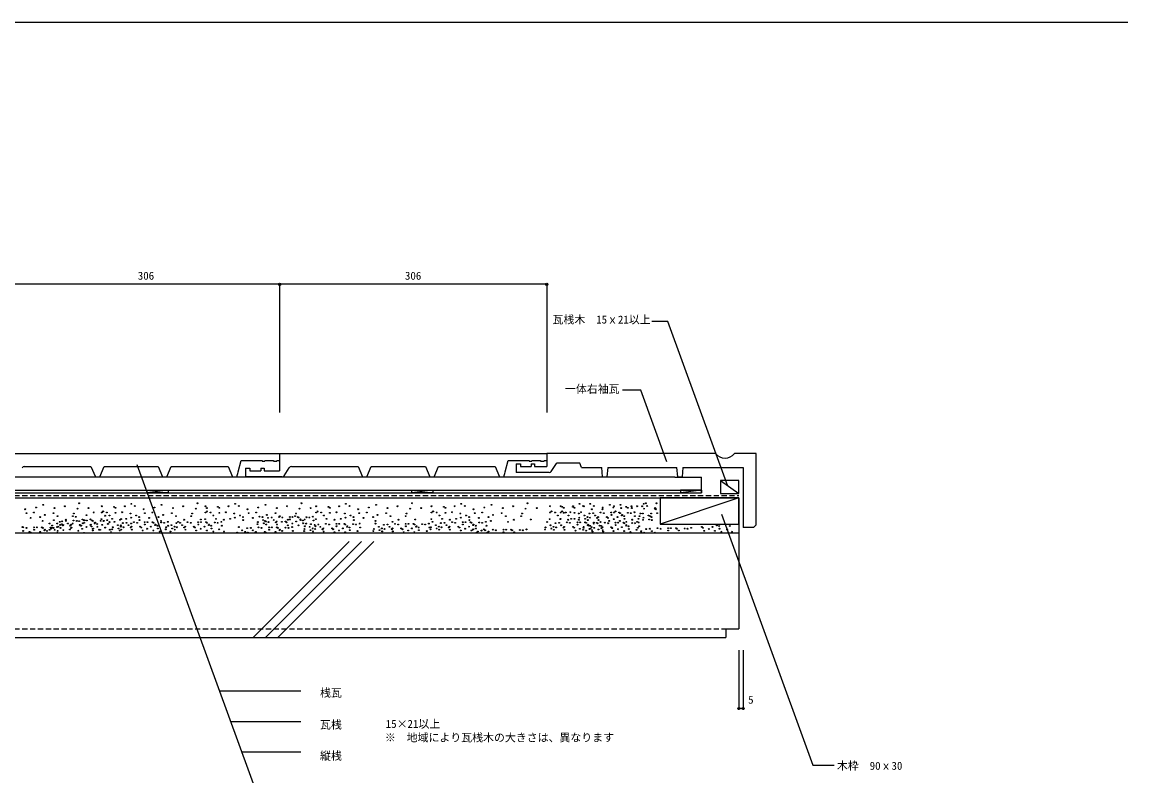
# Model space of a CAD drawing. Units: millimetres at full size, sheet at 1:5. Extents: x -988 to 1012, y -700 to 650.
# Drawn here: x -254 to 1012, y -214 to 650 of the extents above; entities that cross this region are included whole.
import ezdxf
from ezdxf.enums import TextEntityAlignment as Align

# ---------------------------------------------------------------- set-up
doc = ezdxf.new("R2010")
doc.units = ezdxf.units.MM
doc.header["$LTSCALE"] = 5
doc.header["$PDMODE"] = 32
doc.header["$PDSIZE"] = 2.5
doc.linetypes.add('DASHED1', pattern=[1.8, 1.2, -0.6])
for name, color, linetype in [('0-0', 5, 'Continuous'), ('0-1', 7, 'Continuous'), ('1-0', 7, 'Continuous'), ('1-1', 7, 'Continuous'), ('1-2', 7, 'Continuous')]:
    doc.layers.add(name, color=color, linetype=linetype)
doc.styles.add('ＭＳ ゴシック', font='')
doc.styles.get('ＭＳ ゴシック').set_extended_font_data('MS Gothic')

msp = doc.modelspace()

# ---------------------------------------------------------------- linework, layer by layer
at = {"layer": '0-0'}
msp.add_line((-987.838, 650.068), (1012.162, 650.068), dxfattribs=at)
at = {"layer": '0-1'}
for p, q in [((-28.456, -116.121), (64.865, -116.121)), ((-15.717, -151.121), (64.865, -151.121)), ((-2.978, -186.121), (64.865, -186.121))]:
    msp.add_line(p, q, dxfattribs=at)
at = {"layer": '1-0'}
for p, q in [((493.29, 128.797), (-722.279, 128.797)), ((493.29, 128.797), (523.775, 128.797)), ((523.775, 113.797), (523.775, 128.797)), ((545.46, 124.949), (566.46, 109.949)), ((-717, 113.797), (523.775, 113.797)), ((-717, 110.797), (523.775, 110.797)), ((-111, 113.797), (-87, 110.797)), ((192, 113.797), (216, 110.797)), ((566.485, 104.797), (476.485, 74.797)), ((523.775, 113.797), (499.775, 110.797)), ((-722.279, 64.797), (566.485, 64.797)), ((120.27, 54.797), (10.27, -55.203)), ((134.412, 54.797), (24.412, -55.203)), ((148.555, 54.797), (38.555, -55.203)), ((551.484, -45.203), (551.484, -55.203)), ((551.484, -45.203), (566.485, -45.203)), ((-722.279, -55.203), (551.484, -55.203))]:
    msp.add_line(p, q, dxfattribs=at)
at = {"layer": '1-0', "color": 3, "linetype": 'DASHED1'}
msp.add_line((-722.279, 107.797), (566.485, 107.797), dxfattribs=at)
at = {"layer": '1-0', "linetype": 'DASHED1'}
msp.add_line((-722.279, -45.203), (551.484, -45.203), dxfattribs=at)
at = {"layer": '1-0'}
for points in [[(545.46, 109.949), (566.46, 109.949), (566.46, 124.949), (545.46, 124.949)], [(-111, 110.797), (-111, 113.797), (-87, 113.797), (-87, 110.797)], [(192, 110.797), (192, 113.797), (216, 113.797), (216, 110.797)], [(566.485, 104.797), (476.485, 104.797), (476.485, 74.797), (566.485, 74.797)]]:
    msp.add_lwpolyline(points, close=True, dxfattribs=at)
for points in [[(-722.279, 104.797), (566.485, 104.797), (566.485, -45.203)], [(523.775, 113.797), (499.775, 113.797), (499.775, 110.797), (523.775, 110.797)], [(523.775, 113.797), (523.775, 110.797), (523.775, 113.797)]]:
    msp.add_lwpolyline(points, dxfattribs=at)
for centre in [(-250.781, 91.865), (-238.432, 93.923), (-230.199, 97.01), (-217.164, 93.237), (-205.501, 95.295), (-191.094, 92.551), (-189.036, 98.725), (-178.402, 93.237), (-172.41, 88.276), (-163.222, 95.295), (-161.506, 89.463), (-149.157, 94.609), (-147.442, 93.58), (-139.896, 88.434), (-136.808, 95.295), (-129.262, 98.039), (-125.145, 95.638), (-115.197, 91.865), (-102.848, 93.923), (-94.616, 97.01), (-81.58, 93.237), (-69.917, 95.295), (-55.51, 92.551), (-53.452, 98.725), (-44.308, 95.295), (-42.818, 93.237), (-42.593, 89.463), (-30.244, 94.609), (-28.528, 93.58), (-20.982, 88.434), (-17.894, 95.295), (-10.348, 98.039), (-6.232, 95.638), (3.716, 91.865), (16.066, 93.923), (24.298, 97.01), (37.333, 93.237), (48.996, 95.295), (63.404, 92.551), (65.462, 98.725), (76.096, 93.237), (82.385, 95.295), (84.1, 89.463), (96.449, 94.609), (98.165, 93.58), (105.711, 88.434), (108.799, 95.295), (116.345, 98.039), (120.462, 95.638), (130.409, 91.865), (142.758, 93.923), (150.991, 97.01), (164.026, 93.237), (175.689, 95.295), (190.097, 92.551), (192.155, 98.725), (202.789, 93.237), (214.635, 95.295), (216.35, 89.463), (228.699, 94.609), (230.414, 93.58), (237.961, 88.434), (241.048, 95.295), (248.595, 98.039), (252.711, 95.638), (262.659, 91.865), (275.008, 93.923), (283.241, 97.01), (296.276, 93.237), (307.939, 95.295), (322.347, 92.551), (324.405, 98.725), (335.039, 93.237), (350.219, 95.295), (351.934, 89.463), (362.444, 95.295), (364.159, 89.463), (364.283, 94.609), (365.998, 93.58), (373.545, 88.434), (376.508, 94.609), (376.632, 95.295), (378.223, 93.58), (384.179, 98.039), (385.77, 88.434), (388.295, 95.638), (388.857, 95.295), (396.404, 98.039), (398.243, 91.865), (400.52, 95.638), (410.468, 91.865), (410.592, 93.923), (418.825, 97.01), (422.817, 93.923), (423.568, 95.295), (425.283, 89.463), (431.05, 97.01), (431.86, 93.237), (437.632, 94.609), (439.347, 93.58), (443.523, 95.295), (444.085, 93.237), (446.894, 88.434), (449.981, 95.295), (455.748, 95.295), (457.528, 98.039), (457.93, 92.551), (459.989, 98.725), (461.644, 95.638), (470.155, 92.551), (470.623, 93.237), (471.592, 91.865), (472.213, 98.725), (-249.409, 87.405), (-244.607, 81.917), (-240.833, 88.091), (-233.63, 82.946), (-230.885, 78.486), (-228.484, 85.347), (-218.536, 87.405), (-218.01, 79.426), (-214.113, 75.653), (-213.734, 83.975), (-211.333, 77.457), (-208.406, 78.054), (-204.472, 79.858), (-204.165, 78.397), (-201.888, 75.653), (-196.239, 83.975), (-195.589, 79.083), (-195.21, 87.062), (-192.991, 83.13), (-191.94, 78.397), (-191.619, 78.671), (-188.985, 78.238), (-185.262, 80.202), (-184.868, 75.837), (-183.364, 79.083), (-183.24, 76.339), (-183.043, 79.357), (-180.642, 85.188), (-180.213, 79.083), (-175.949, 80.297), (-174.381, 79.083), (-173.292, 78.397), (-171.294, 75.653), (-171.015, 76.339), (-170.694, 76.613), (-164.433, 78.74), (-163.565, 80.545), (-163.222, 88.091), (-161.067, 78.397), (-160.746, 78.671), (-159.374, 84.502), (-157.39, 88.091), (-156.886, 79.426), (-154.338, 77.209), (-154.303, 84.661), (-151.216, 80.888), (-148.708, 77.446), (-147.442, 87.748), (-142.297, 79.858), (-140.96, 80.64), (-139.103, 76.074), (-135.093, 80.888), (-134.862, 76.417), (-130.291, 87.062), (-129.605, 82.26), (-126.287, 77.103), (-123.773, 84.661), (-122.638, 76.417), (-120.343, 82.946), (-120, 79.515), (-114.062, 77.103), (-113.825, 87.405), (-110.91, 77.103), (-109.023, 81.917), (-105.25, 88.091), (-105.079, 77.103), (-103.99, 76.417), (-98.046, 82.946), (-95.302, 78.486), (-95.131, 76.76), (-92.9, 85.347), (-91.765, 76.417), (-87.584, 77.446), (-87.326, 77.446), (-82.953, 87.405), (-78.15, 83.975), (-77.721, 76.074), (-75.749, 77.457), (-73.48, 76.417), (-68.888, 79.858), (-64.905, 77.103), (-61.256, 76.417), (-60.656, 83.975), (-59.626, 87.062), (-52.68, 77.103), (-49.679, 80.202), (-49.528, 77.103), (-44.651, 80.545), (-44.308, 88.091), (-43.696, 77.103), (-42.608, 76.417), (-38.476, 88.091), (-35.389, 84.661), (-33.749, 76.76), (-32.302, 80.888), (-30.383, 76.417), (-28.528, 87.748), (-26.202, 77.446), (-23.383, 79.858), (-16.179, 80.888), (-11.377, 87.062), (-10.691, 82.26), (-4.859, 84.661), (-1.429, 82.946), (-1.086, 79.515), (5.088, 87.405), (9.891, 81.917), (13.664, 88.091), (15.684, 77.212), (17.618, 83.386), (20.868, 82.946), (21.515, 79.613), (22.42, 75.84), (23.612, 78.486), (24.946, 77.898), (26.013, 85.347), (27.223, 82.014), (27.909, 77.212), (31.463, 82.357), (33.74, 79.613), (35.961, 87.405), (36.266, 76.869), (37.17, 77.898), (40.039, 83.043), (40.764, 83.975), (43.165, 77.457), (43.688, 82.357), (47.243, 77.898), (48.49, 76.869), (50.025, 79.858), (52.264, 83.043), (52.388, 80.299), (55.416, 83.043), (58.258, 83.975), (59.287, 87.062), (59.467, 77.898), (61.247, 83.043), (62.336, 82.357), (64.334, 79.613), (64.613, 80.299), (67.138, 78.927), (67.422, 75.84), (69.235, 80.202), (71.195, 82.7), (74.561, 82.357), (78.742, 83.386), (79.363, 78.927), (82.042, 80.545), (82.385, 88.091), (88.217, 88.091), (91.304, 84.661), (94.391, 80.888), (98.165, 87.748), (103.31, 79.858), (110.514, 80.888), (115.316, 87.062), (116.002, 82.26), (121.834, 84.661), (125.264, 82.946), (125.607, 79.515), (131.782, 87.405), (136.584, 81.917), (140.357, 88.091), (147.561, 82.946), (150.305, 78.486), (152.706, 85.347), (162.654, 87.405), (167.457, 83.975), (169.858, 77.457), (176.719, 79.858), (184.951, 83.975), (185.98, 87.062), (195.928, 80.202), (214.292, 80.545), (214.635, 88.091), (215.625, 77.446), (220.467, 88.091), (223.554, 84.661), (225.23, 76.074), (226.641, 80.888), (229.47, 76.417), (230.414, 87.748), (235.56, 79.858), (238.046, 77.103), (241.695, 76.417), (242.764, 80.888), (247.566, 87.062), (248.252, 82.26), (250.271, 77.103), (253.423, 77.103), (254.084, 84.661), (257.514, 82.946), (257.857, 79.515), (259.254, 77.103), (260.343, 76.417), (264.031, 87.405), (268.834, 81.917), (269.202, 76.76), (272.568, 76.417), (272.607, 88.091), (276.749, 77.446), (279.811, 82.946), (282.555, 78.486), (284.956, 85.347), (294.904, 87.405), (299.707, 83.975), (302.108, 77.457), (308.968, 79.858), (317.201, 83.975), (318.23, 87.062), (328.178, 80.202), (346.959, 77.282), (349.876, 80.545), (350.219, 88.091), (356.05, 88.091), (356.564, 75.91), (359.138, 84.661), (360.804, 76.253), (362.101, 80.545), (362.225, 80.888), (362.444, 88.091), (365.998, 87.748), (368.275, 88.091), (369.38, 76.939), (371.144, 79.858), (371.362, 84.661), (373.029, 76.253), (374.45, 80.888), (378.223, 87.748), (378.347, 80.888), (381.605, 76.939), (383.15, 87.062), (383.368, 79.858), (383.836, 82.26), (384.757, 76.939), (389.667, 84.661), (390.572, 80.888), (390.588, 76.939), (390.677, 76.836), (391.677, 76.253), (393.098, 82.946), (393.441, 79.515), (395.375, 87.062), (396.061, 82.26), (399.615, 87.405), (400.536, 76.596), (401.892, 84.661), (403.902, 76.253), (404.418, 81.917), (404.522, 75.806), (405.322, 82.946), (405.665, 79.515), (408.083, 77.282), (408.191, 88.091), (411.84, 87.405), (413.098, 76.493), (415.395, 82.946), (416.642, 81.917), (416.747, 75.806), (418.139, 78.486), (420.416, 88.091), (420.54, 85.347), (423.225, 80.545), (423.568, 88.091), (425.323, 76.493), (427.619, 82.946), (428.475, 76.493), (429.399, 88.091), (430.364, 78.486), (430.488, 87.405), (432.486, 84.661), (432.765, 85.347), (434.306, 76.493), (435.29, 83.975), (435.395, 75.806), (435.574, 80.888), (437.692, 77.457), (439.347, 87.748), (442.713, 87.405), (444.254, 76.149), (444.492, 79.858), (444.552, 79.858), (447.515, 83.975), (447.62, 75.806), (449.916, 77.457), (451.696, 80.888), (451.801, 76.836), (452.785, 83.975), (453.814, 87.062), (456.499, 87.062), (456.777, 79.858), (457.185, 82.26), (463.016, 84.661), (463.762, 80.202), (465.01, 83.975), (466.039, 87.062), (466.446, 82.946), (466.789, 79.515), (472.964, 87.405), (-253.91, 71.506), (-253.288, 67.046), (-253.011, 71.163), (-249.362, 70.477), (-245.808, 66.017), (-244.56, 64.988), (-240.786, 71.163), (-240.662, 68.419), (-237.635, 71.163), (-233.583, 66.017), (-231.803, 71.163), (-230.714, 70.477), (-228.716, 67.732), (-228.437, 68.419), (-225.912, 67.046), (-222.945, 75.494), (-222.945, 68.291), (-221.855, 70.82), (-221.229, 69.663), (-220.412, 70.85), (-219.944, 73.252), (-218.489, 70.477), (-217.113, 68.291), (-214.308, 71.506), (-214.026, 64.86), (-213.687, 67.046), (-213.208, 71.879), (-210.683, 73.938), (-210.339, 70.507), (-208.88, 74.808), (-207.72, 73.252), (-207.165, 73.779), (-207.165, 67.947), (-199.618, 68.634), (-199.363, 72.908), (-198.458, 73.938), (-198.137, 74.212), (-198.115, 70.507), (-197.794, 70.781), (-196.531, 75.494), (-190.014, 67.261), (-188.386, 73.938), (-187.138, 72.908), (-186.817, 73.182), (-185.641, 69.478), (-183.496, 64.86), (-180.556, 71.536), (-176.161, 73.938), (-175.84, 74.212), (-174.92, 72.064), (-173.548, 67.604), (-173.416, 69.478), (-173.096, 69.752), (-168.49, 74.967), (-168.206, 71.879), (-166.089, 68.449), (-164.972, 68.291), (-162.571, 74.122), (-159.288, 70.85), (-159.228, 70.85), (-156.265, 74.967), (-155.944, 75.241), (-153.864, 68.449), (-152.623, 65.546), (-151.109, 68.87), (-150.642, 71.271), (-144.81, 73.673), (-143.906, 69.899), (-142.675, 67.604), (-141.38, 71.958), (-141.303, 73.436), (-141.037, 68.527), (-138.417, 71.271), (-132.586, 73.673), (-130.06, 70.928), (-129.64, 75.494), (-129.155, 71.958), (-128.812, 68.527), (-119.083, 71.958), (-117.835, 70.928), (-116.339, 67.498), (-113.938, 74.359), (-111.253, 69.556), (-106.858, 71.958), (-104.114, 67.498), (-101.991, 73.673), (-101.713, 74.359), (-99.187, 72.987), (-98.904, 69.899), (-96.786, 66.469), (-89.985, 68.87), (-89.926, 68.87), (-89.727, 68.87), (-89.26, 71.271), (-86.962, 72.987), (-84.561, 66.469), (-83.428, 73.673), (-82.523, 69.899), (-79.998, 71.958), (-79.655, 68.527), (-77.035, 71.271), (-71.203, 73.673), (-68.678, 70.928), (-67.773, 71.958), (-67.43, 68.527), (-57.701, 71.958), (-56.453, 70.928), (-54.957, 67.498), (-52.556, 74.359), (-49.871, 69.556), (-45.476, 71.958), (-42.732, 67.498), (-40.609, 73.673), (-40.331, 74.359), (-37.805, 72.987), (-37.522, 69.899), (-35.404, 66.469), (-28.603, 68.87), (-28.543, 68.87), (-25.58, 72.987), (-23.179, 66.469), (-8.077, 65.331), (-6.143, 71.506), (-2.245, 67.732), (1.185, 66.017), (3.462, 70.134), (4.148, 65.331), (7.702, 70.477), (9.979, 67.732), (12.505, 64.988), (13.41, 66.017), (15.216, 74.81), (16.278, 71.163), (19.927, 70.477), (23.482, 66.017), (24.73, 64.988), (25.289, 74.467), (28.503, 71.163), (28.627, 68.419), (31.655, 71.163), (35.707, 66.017), (37.486, 71.163), (37.513, 74.467), (38.575, 70.477), (40.574, 67.732), (40.852, 68.419), (43.378, 67.046), (47.434, 70.82), (49.987, 73.438), (50.8, 70.477), (54.981, 71.506), (55.073, 75.497), (55.602, 67.046), (62.212, 73.438), (68.678, 66.89), (69.146, 69.291), (69.54, 72.409), (71.08, 75.466), (74.977, 71.693), (75.882, 67.919), (76.341, 74.81), (76.4, 74.81), (78.408, 69.977), (78.751, 66.547), (80.685, 74.094), (81.371, 69.291), (81.764, 72.409), (84.925, 74.437), (87.202, 71.693), (89.728, 68.948), (90.632, 69.977), (90.975, 66.547), (93.501, 75.123), (97.15, 74.437), (100.705, 69.977), (101.952, 68.948), (103.449, 65.518), (105.726, 75.123), (105.85, 72.379), (108.535, 67.576), (108.878, 75.123), (112.929, 69.977), (114.709, 75.123), (115.674, 65.518), (115.798, 74.437), (117.796, 71.693), (118.075, 72.379), (120.6, 71.007), (120.884, 67.919), (124.657, 74.78), (128.023, 74.437), (129.802, 66.89), (129.862, 66.89), (132.204, 75.466), (132.825, 71.007), (147.881, 66.89), (148.349, 69.291), (150.282, 75.466), (154.18, 71.693), (155.085, 67.919), (157.61, 69.977), (157.953, 66.547), (159.887, 74.094), (160.573, 69.291), (164.128, 74.437), (166.405, 71.693), (168.93, 68.948), (169.835, 69.977), (170.178, 66.547), (172.704, 75.123), (176.353, 74.437), (179.907, 69.977), (181.155, 68.948), (182.652, 65.518), (184.928, 75.123), (185.053, 72.379), (187.737, 67.576), (188.08, 75.123), (192.132, 69.977), (193.912, 75.123), (194.876, 65.518), (195.001, 74.437), (196.999, 71.693), (197.278, 72.379), (199.803, 71.007), (200.086, 67.919), (203.86, 74.78), (207.225, 74.437), (209.005, 66.89), (209.065, 66.89), (211.406, 75.466), (212.028, 71.007), (213.223, 68.87), (213.691, 71.271), (219.522, 73.673), (220.427, 69.899), (222.953, 71.958), (223.296, 68.527), (225.916, 71.271), (231.747, 73.673), (234.273, 70.928), (235.177, 71.958), (235.52, 68.527), (245.249, 71.958), (246.497, 70.928), (247.994, 67.498), (250.395, 74.359), (253.079, 69.556), (257.474, 71.958), (260.219, 67.498), (262.199, 68.806), (262.341, 73.673), (262.62, 74.359), (265.145, 72.987), (265.429, 69.899), (266.097, 65.032), (267.547, 66.469), (271.804, 67.434), (274.347, 68.87), (274.407, 68.87), (276.045, 67.777), (277.37, 72.987), (278.322, 65.032), (279.771, 66.469), (284.621, 68.463), (288.269, 67.777), (296.845, 68.463), (296.97, 65.718), (299.997, 68.463), (305.829, 68.463), (306.917, 67.777), (308.916, 65.032), (309.194, 65.718), (315.777, 68.12), (319.142, 67.777), (323.323, 68.806), (344.557, 68.706), (345.025, 71.107), (350.856, 73.508), (351.761, 69.735), (354.287, 71.793), (354.63, 68.363), (357.25, 71.107), (363.081, 73.508), (365.607, 70.764), (366.511, 71.793), (366.855, 68.363), (376.584, 71.793), (377.831, 70.764), (379.328, 67.334), (381.729, 74.194), (384.414, 69.392), (388.276, 68.26), (388.743, 70.661), (388.808, 71.793), (391.553, 67.334), (393.675, 73.508), (393.954, 74.194), (394.574, 73.062), (395.479, 69.289), (396.48, 72.822), (396.763, 69.735), (398.005, 71.347), (398.348, 67.917), (398.881, 66.305), (400.282, 75.463), (400.968, 70.661), (405.682, 68.706), (405.741, 68.706), (406.799, 73.062), (408.704, 72.822), (409.325, 70.318), (410.229, 71.347), (410.573, 67.917), (411.105, 66.305), (420.302, 71.347), (421.549, 70.318), (423.046, 66.888), (425.447, 73.748), (428.132, 68.946), (432.526, 71.347), (435.271, 66.888), (437.393, 73.062), (437.672, 73.748), (440.198, 72.376), (440.481, 69.289), (442.599, 65.859), (449.4, 68.26), (449.459, 68.26), (450.901, 70.59), (452.422, 72.376), (454.798, 66.817), (454.823, 65.859), (458.229, 65.102), (460.506, 69.218), (464.746, 69.561), (467.023, 66.817), (470.453, 65.102), (473.322, 70.247), (476.971, 69.561), (485.547, 70.247), (485.671, 67.503), (488.699, 70.247), (494.53, 70.247), (495.619, 69.561), (497.896, 67.503), (504.478, 69.904), (507.844, 69.561), (512.025, 70.59), (524.226, 71.638), (525.474, 70.609), (526.97, 67.179), (532.056, 69.237), (536.451, 71.638), (539.195, 67.179), (541.318, 73.354), (544.122, 72.667), (544.405, 69.58), (546.523, 66.15), (553.324, 68.551), (553.383, 68.551), (556.346, 72.667), (558.748, 66.15)]:
    msp.add_circle(centre, 0.485, dxfattribs=at)
at = {"layer": '1-1'}
for p, q in [((40.484, 349.622), (-265.516, 349.622)), ((40.484, 349.622), (40.484, 202.867)), ((346.484, 349.622), (40.484, 349.622)), ((346.484, 349.622), (346.484, 202.867)), ((454.193, 228.367), (433.338, 228.367)), ((484.136, 146.099), (454.193, 228.367)), ((40.484, 155.875), (40.484, 135.875)), ((346.484, 155.875), (346.484, 147.875)), ((346.484, 155.875), (346.484, 140.875)), ((346.484, 155.875), (346.484, 143.875)), ((346.484, 155.875), (346.484, 143.875)), ((346.484, 155.875), (346.484, 143.875)), ((586.484, 155.875), (561.518, 155.875)), ((586.484, 73.875), (586.484, 155.875)), ((-251.869, 140.875), (-175.516, 140.875)), ((-175.516, 140.875), (-170.516, 128.875)), ((-165.516, 128.875), (-160.516, 140.875)), ((-160.516, 140.875), (-98.516, 140.875)), ((-98.516, 140.875), (-93.516, 128.875)), ((-88.516, 128.875), (-83.516, 140.875)), ((-83.516, 140.875), (-18.516, 140.875)), ((-18.516, 140.875), (-13.516, 128.875)), ((-7.009, 134.601), (-3.516, 147.875)), ((-3.516, 147.875), (-1.48, 147.875)), ((-3.516, 147.875), (20.484, 147.875)), ((-1.48, 147.875), (-1.136, 147.875)), ((23.484, 147.875), (23.484, 146.875)), ((23.484, 147.875), (33.484, 147.875)), ((33.484, 147.875), (33.484, 146.875)), ((33.484, 146.875), (37.484, 146.875)), ((37.484, 147.875), (37.484, 146.875)), ((37.484, 147.875), (40.484, 147.875)), ((45.732, 130.264), (51.6, 139.485)), ((54.131, 140.875), (130.484, 140.875)), ((130.484, 140.875), (135.484, 128.875)), ((140.484, 128.875), (145.484, 140.875)), ((145.484, 140.875), (207.484, 140.875)), ((207.484, 140.875), (212.484, 128.875)), ((217.484, 128.875), (222.484, 140.875)), ((222.484, 140.875), (287.484, 140.875)), ((287.484, 140.875), (292.484, 128.875)), ((298.991, 134.601), (302.484, 147.875)), ((302.484, 147.875), (304.52, 147.875)), ((302.484, 147.875), (326.484, 147.875)), ((304.52, 147.875), (304.864, 147.875)), ((311.484, 143.875), (311.484, 133.875)), ((316.484, 140.875), (328.484, 140.875)), ((328.484, 143.875), (332.484, 143.875)), ((328.484, 143.875), (328.484, 140.875)), ((329.484, 147.875), (329.484, 146.875)), ((329.484, 147.875), (339.484, 147.875)), ((332.484, 143.875), (332.484, 140.875)), ((332.484, 140.875), (346.484, 140.875)), ((339.484, 147.875), (339.484, 146.875)), ((339.484, 146.875), (343.484, 146.875)), ((343.484, 147.875), (343.484, 146.875)), ((343.484, 147.875), (346.484, 147.875)), ((351.732, 135.264), (357.6, 144.485)), ((384.462, 144.875), (357.895, 144.875)), ((386.484, 139.875), (384.462, 144.875)), ((386.484, 139.875), (409.484, 139.875)), ((410.484, 128.875), (409.484, 139.875)), ((416.485, 139.875), (415.484, 128.875)), ((416.485, 139.875), (495.484, 139.875)), ((496.485, 128.875), (495.484, 139.875)), ((502.484, 139.875), (501.485, 128.875)), ((502.484, 139.875), (571.485, 139.875)), ((571.485, 139.875), (571.485, 70.875)), ((-170.516, 128.875), (-165.516, 128.875)), ((-93.516, 128.875), (-88.516, 128.875)), ((-13.516, 128.875), (-8.516, 128.875)), ((-8.516, 128.875), (-7.024, 134.542)), ((1.484, 138.875), (1.484, 128.875)), ((43.201, 128.875), (1.484, 128.875)), ((6.484, 135.875), (18.984, 135.875)), ((18.984, 138.875), (22.984, 138.875)), ((18.984, 138.875), (18.984, 135.875)), ((135.484, 128.875), (140.484, 128.875)), ((212.484, 128.875), (217.484, 128.875)), ((292.484, 128.875), (297.484, 128.875)), ((297.484, 128.875), (298.976, 134.542)), ((349.201, 133.875), (311.484, 133.875)), ((410.484, 128.875), (415.484, 128.875)), ((496.485, 128.875), (501.485, 128.875)), ((583.484, 70.875), (571.485, 70.875)), ((583.484, 70.875), (586.484, 73.875))]:
    msp.add_line(p, q, dxfattribs=at)
for points in [[(553.768, 118.205), (485.042, 307.03), (467.038, 307.03)], [(-265.516, 155.875), (40.484, 155.875), (40.484, 147.875)], [(40.484, 155.875), (346.484, 155.875), (346.484, 147.875)], [(539.933, 155.875), (346.484, 155.875), (346.484, 143.875)], [(20.484, 147.875), (20.484, 146.875), (23.484, 146.875)], [(311.484, 143.875), (316.484, 143.875), (316.484, 140.875)], [(326.484, 147.875), (326.484, 146.875), (329.484, 146.875)], [(1.484, 138.875), (6.484, 138.875), (6.484, 135.875)], [(22.984, 138.875), (22.984, 135.875), (40.484, 135.875)], [(546.535, 86.129), (651.176, -201.37), (675.75, -201.37)]]:
    msp.add_lwpolyline(points, dxfattribs=at)
for centre, radius, start, end in [((550.725, 163.601), 13.273, 215.59773, 324.40225), ((-251.869, 137.875), 3, 90, 147.52879), ((54.131, 137.875), 3, 90, 147.52879), ((360.131, 142.875), 3, 138.18965, 147.52879), ((43.201, 131.875), 3, 270, 327.52879), ((349.201, 136.875), 3, 270, 327.52879)]:
    msp.add_arc(centre, radius, start, end, dxfattribs=at)
for p in [(40.484, 349.622), (346.484, 349.622)]:
    msp.add_point(p, dxfattribs=at)
at = {"layer": '1-2'}
for p, q in [((-122.897, 143.354), (35.239, -291.121)), ((566.485, -69.451), (566.485, -136.492)), ((571.485, -69.451), (571.485, -136.492)), ((571.485, -136.492), (566.485, -136.492))]:
    msp.add_line(p, q, dxfattribs=at)
for p in [(566.485, -136.492), (571.485, -136.492)]:
    msp.add_point(p, dxfattribs=at)

# ---------------------------------------------------------------- texts
at = {"layer": '0-1', "style": 'ＭＳ ゴシック'}
for s, p in [('桟瓦', (86.841, -125.838)), ('縦桟', (86.841, -198.012))]:
    msp.add_text(s, height=9.164, dxfattribs=at).set_placement(p, align=Align.BOTTOM_LEFT)
at = {"layer": '1-0', "style": 'ＭＳ ゴシック'}
for s, p in [('瓦桟\u3000\u3000', (86.841, -162.34)), ('15×21以上\u3000', (162.093, -161.392)), ('※\u3000地域により瓦桟木の大きさは、異なります', (161.087, -177.069))]:
    msp.add_text(s, height=9.164, dxfattribs=at).set_placement(p, align=Align.BOTTOM_LEFT)
at = {"layer": '1-1', "style": 'ＭＳ ゴシック'}
for s, p in [('306', (-121.891, 352.122)), ('306', (184.109, 352.122)), ('瓦桟木\u300015ｘ21以上', (353.132, 301.899)), ('一体右袖瓦', (367.432, 222.372)), ('木枠\u300090ｘ30', (678.928, -209.398))]:
    msp.add_text(s, height=9.164, dxfattribs=at).set_placement(p, align=Align.BOTTOM_LEFT)
at = {"layer": '1-2', "style": 'ＭＳ ゴシック'}
msp.add_text('5', height=9.164, dxfattribs=at).set_placement((577.214, -133.671), align=Align.BOTTOM_LEFT)

doc.saveas('drawing.dxf')
